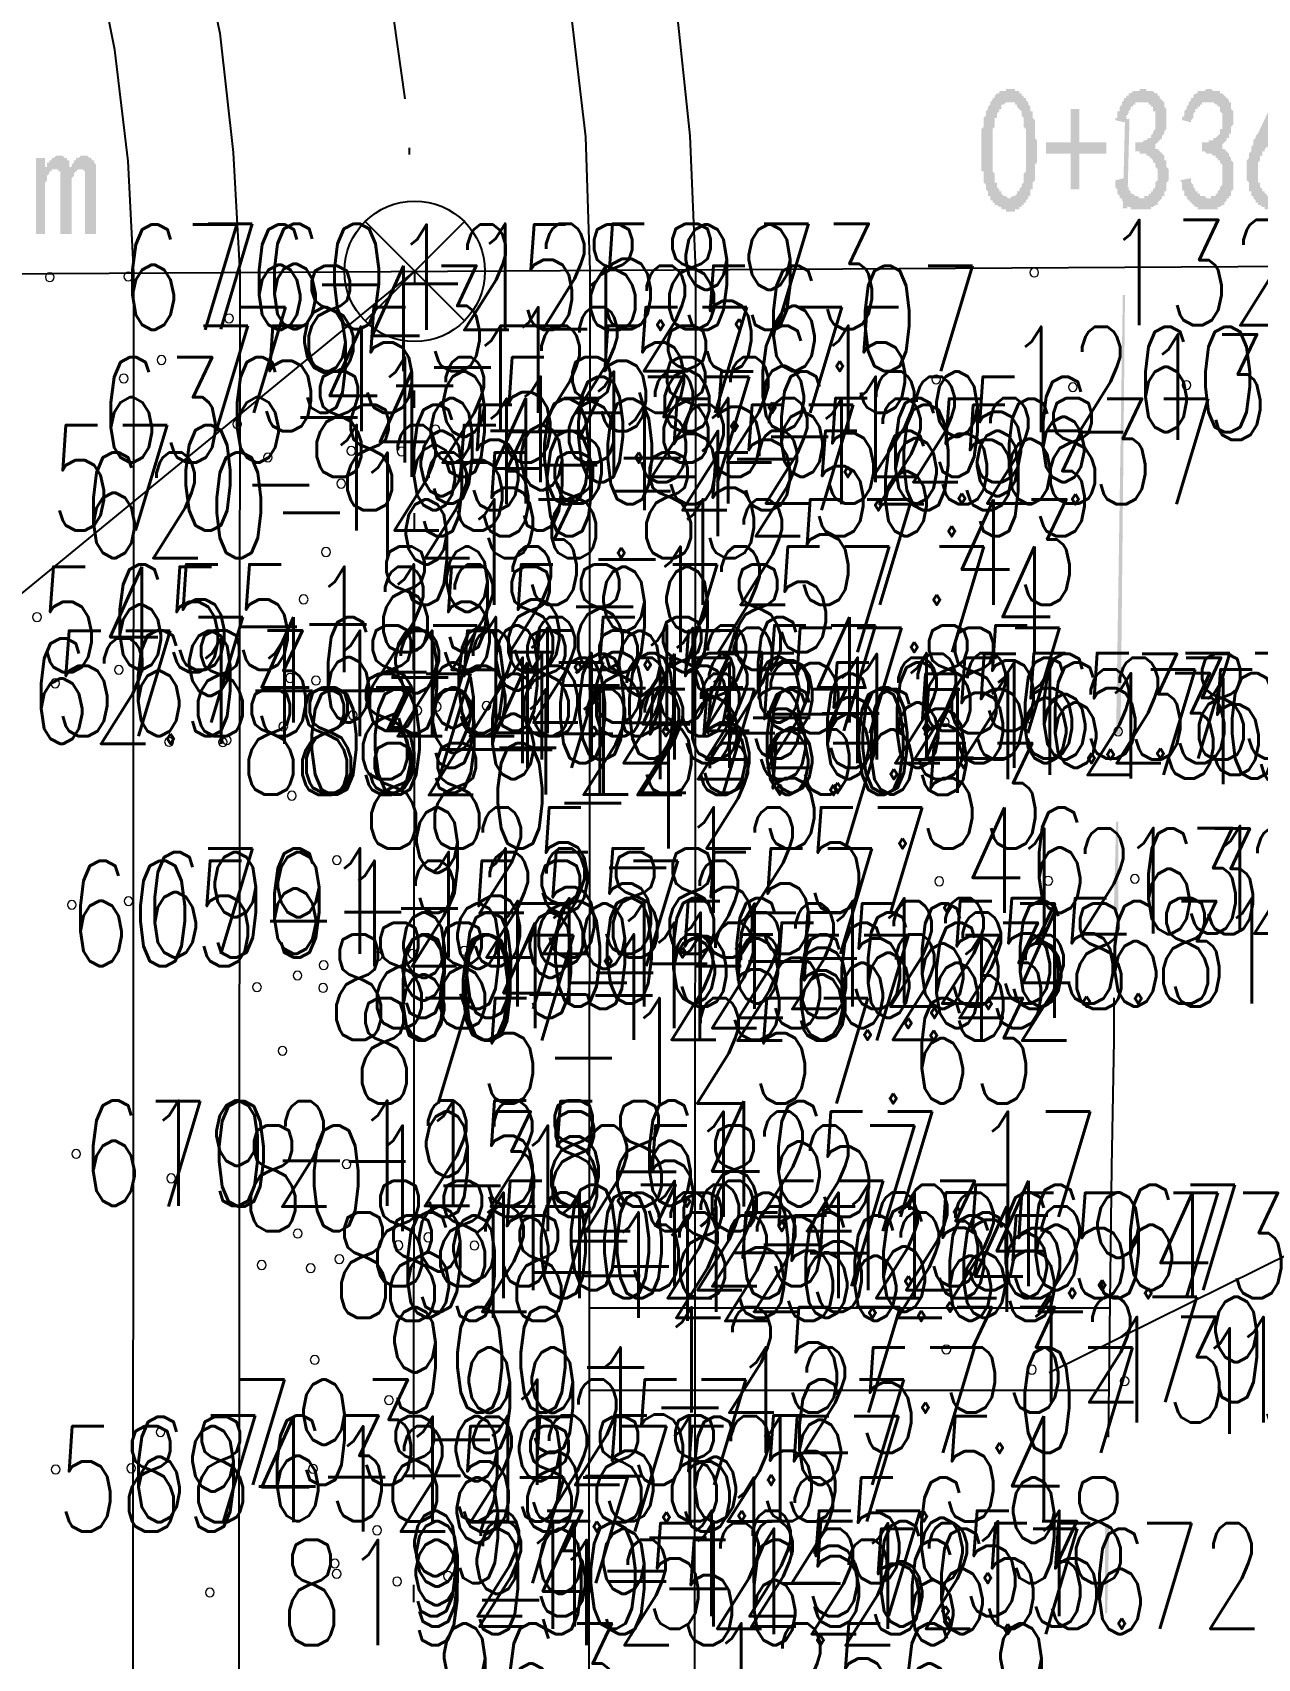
# Model space of a CAD drawing. Header units: millimetres. Extents: x 6156 to 7119, y 3162 to 3647.
# Drawn here: x 6971.72 to 7006.6, y 3473.13 to 3519.42 of the extents above; entities that cross this region are included whole.
import ezdxf
from ezdxf.enums import TextEntityAlignment as Align

# ---------------------------------------------------------------- set-up
doc = ezdxf.new("R2010")
doc.units = ezdxf.units.MM
doc.linetypes.add('ACAD_ISO05W100', pattern=[34, 24, -3, 0.5, -3, 0.5, -3])
doc.layers.add('图层1', color=7, linetype='Continuous')
doc.layers.add('点图2', color=30, linetype='Continuous', lineweight=5)
doc.styles.add('HBtxt', font='txt', dxfattribs={"width": 0.7, "bigfont": 'HZTXT'})

msp = doc.modelspace()

# ---------------------------------------------------------------- hatches: boundary and pattern name
at = {"layer": '图层1', "transparency": 33554559}
h = msp.add_hatch(color=256, dxfattribs=at)
h.paths.add_polyline_path([(6998.741, 3516.29), (6998.741, 3516.354), (6998.741, 3516.417), (6998.741, 3516.481), (6998.741, 3516.544), (6998.741, 3516.544), (6998.741, 3516.608), (6998.741, 3516.671), (6998.805, 3516.735), (6998.805, 3516.798), (6998.805, 3516.798), (6998.805, 3516.862), (6998.805, 3516.925), (6998.805, 3516.925), (6998.805, 3516.989), (6998.868, 3517.052), (6998.868, 3517.052), (6998.868, 3517.116), (6998.868, 3517.179), (6998.868, 3517.179), (6998.932, 3517.243), (6998.932, 3517.306), (6998.932, 3517.306), (6998.995, 3517.37), (6998.995, 3517.433), (6998.995, 3517.433), (6999.059, 3517.497), (6999.059, 3517.497), (6999.059, 3517.56), (6999.122, 3517.56), (6999.122, 3517.624), (6999.122, 3517.624), (6999.186, 3517.687), (6999.186, 3517.687), (6999.249, 3517.687), (6999.249, 3517.751), (6999.313, 3517.751), (6999.313, 3517.751), (6999.376, 3517.751), (6999.44, 3517.751), (6999.44, 3517.814), (6999.503, 3517.814), (6999.503, 3517.814), (6999.567, 3517.814), (6999.63, 3517.814), (6999.63, 3517.814), (6999.694, 3517.814), (6999.694, 3517.751), (6999.757, 3517.751), (6999.757, 3517.751), (6999.821, 3517.751), (6999.821, 3517.687), (6999.884, 3517.687), (6999.884, 3517.624), (6999.948, 3517.624), (6999.948, 3517.56), (7000.011, 3517.56), (7000.011, 3517.497), (7000.011, 3517.497), (7000.075, 3517.433), (7000.075, 3517.433), (7000.075, 3517.37), (7000.138, 3517.306), (7000.138, 3517.306), (7000.138, 3517.243), (7000.138, 3517.179), (7000.202, 3517.179), (7000.202, 3517.116), (7000.202, 3517.052), (7000.202, 3516.989), (7000.202, 3516.989), (7000.265, 3516.925), (7000.265, 3516.862), (7000.265, 3516.798), (7000.265, 3516.798), (7000.265, 3516.735), (7000.265, 3516.735), (7000.265, 3516.671), (7000.265, 3516.608), (7000.265, 3516.544), (7000.265, 3516.544), (7000.265, 3516.481), (7000.265, 3516.417), (7000.329, 3516.354), (7000.329, 3516.354), (7000.329, 3516.29), (7000.329, 3516.227), (7000.329, 3516.163), (7000.329, 3516.1), (7000.329, 3516.037), (7000.329, 3516.037), (7000.329, 3515.973), (7000.329, 3515.91), (7000.329, 3515.846), (7000.329, 3515.783), (7000.329, 3515.783), (7000.329, 3515.719), (7000.265, 3515.656), (7000.265, 3515.592), (7000.265, 3515.529), (7000.265, 3515.465), (7000.265, 3515.402), (7000.265, 3515.402), (7000.265, 3515.338), (7000.265, 3515.275), (7000.265, 3515.211), (7000.202, 3515.148), (7000.202, 3515.148), (7000.202, 3515.084), (7000.202, 3515.021), (7000.202, 3515.021), (7000.202, 3514.957), (7000.138, 3514.957), (7000.138, 3514.894), (7000.138, 3514.83), (7000.138, 3514.767), (7000.075, 3514.767), (7000.075, 3514.703), (7000.075, 3514.703), (7000.011, 3514.64), (7000.011, 3514.576), (6999.948, 3514.576), (6999.948, 3514.513), (6999.948, 3514.513), (6999.884, 3514.513), (6999.884, 3514.449), (6999.821, 3514.449), (6999.821, 3514.386), (6999.757, 3514.386), (6999.757, 3514.386), (6999.694, 3514.386), (6999.694, 3514.322), (6999.63, 3514.322), (6999.567, 3514.322), (6999.567, 3514.322), (6999.503, 3514.322), (6999.503, 3514.322), (6999.44, 3514.322), (6999.44, 3514.386), (6999.376, 3514.386), (6999.376, 3514.386), (6999.313, 3514.386), (6999.313, 3514.449), (6999.249, 3514.449), (6999.249, 3514.449), (6999.186, 3514.513), (6999.186, 3514.513), (6999.122, 3514.513), (6999.122, 3514.576), (6999.059, 3514.576), (6999.059, 3514.64), (6998.995, 3514.64), (6998.995, 3514.703), (6998.995, 3514.767), (6998.932, 3514.767), (6998.932, 3514.83), (6998.932, 3514.83), (6998.932, 3514.894), (6998.932, 3514.894), (6998.868, 3514.957), (6998.868, 3515.021), (6998.868, 3515.021), (6998.868, 3515.084), (6998.805, 3515.148), (6998.805, 3515.211), (6998.805, 3515.211), (6998.805, 3515.275), (6998.805, 3515.338), (6998.805, 3515.402), (6998.805, 3515.465), (6998.741, 3515.465), (6998.741, 3515.465), (6998.741, 3515.529), (6998.741, 3515.592), (6998.741, 3515.592), (6998.741, 3515.656), (6998.741, 3515.719), (6998.741, 3515.719), (6998.741, 3515.783), (6998.741, 3515.846), (6998.741, 3515.91), (6998.741, 3515.973), (6998.741, 3516.037), (6998.741, 3516.1), (6998.741, 3516.1), (6998.741, 3516.163), (6998.741, 3516.227), (6998.741, 3516.29)], flags=0)
h.paths.add_polyline_path([(6999.059, 3516.417), (6999.059, 3516.354), (6999.059, 3516.29), (6999.059, 3516.227), (6999.059, 3516.163), (6999.059, 3516.1), (6999.059, 3516.1), (6999.059, 3516.037), (6999.059, 3515.973), (6999.059, 3515.91), (6999.059, 3515.846), (6999.059, 3515.846), (6999.059, 3515.783), (6999.059, 3515.719), (6999.059, 3515.656), (6999.059, 3515.656), (6999.059, 3515.592), (6999.059, 3515.529), (6999.059, 3515.529), (6999.059, 3515.465), (6999.059, 3515.465), (6999.122, 3515.402), (6999.122, 3515.338), (6999.122, 3515.275), (6999.122, 3515.211), (6999.122, 3515.148), (6999.186, 3515.148), (6999.186, 3515.084), (6999.186, 3515.021), (6999.186, 3515.021), (6999.249, 3514.957), (6999.249, 3514.957), (6999.249, 3514.894), (6999.313, 3514.894), (6999.313, 3514.83), (6999.313, 3514.83), (6999.376, 3514.767), (6999.376, 3514.767), (6999.44, 3514.767), (6999.44, 3514.767), (6999.503, 3514.703), (6999.503, 3514.703), (6999.567, 3514.703), (6999.567, 3514.703), (6999.63, 3514.767), (6999.63, 3514.767), (6999.694, 3514.767), (6999.694, 3514.767), (6999.757, 3514.83), (6999.757, 3514.83), (6999.757, 3514.894), (6999.821, 3514.894), (6999.821, 3514.957), (6999.821, 3514.957), (6999.884, 3515.021), (6999.884, 3515.084), (6999.884, 3515.084), (6999.948, 3515.148), (6999.948, 3515.211), (6999.948, 3515.275), (6999.948, 3515.275), (6999.948, 3515.338), (6999.948, 3515.402), (6999.948, 3515.402), (7000.011, 3515.465), (7000.011, 3515.529), (7000.011, 3515.592), (7000.011, 3515.656), (7000.011, 3515.656), (7000.011, 3515.719), (7000.011, 3515.783), (7000.011, 3515.846), (7000.011, 3515.91), (7000.011, 3515.91), (7000.011, 3515.973), (7000.011, 3516.037), (7000.011, 3516.1), (7000.011, 3516.1), (7000.011, 3516.163), (7000.011, 3516.227), (7000.011, 3516.29), (7000.011, 3516.354), (7000.011, 3516.354), (7000.011, 3516.417), (7000.011, 3516.481), (7000.011, 3516.544), (7000.011, 3516.544), (7000.011, 3516.608), (7000.011, 3516.671), (7000.011, 3516.671), (6999.948, 3516.735), (6999.948, 3516.798), (6999.948, 3516.862), (6999.948, 3516.925), (6999.948, 3516.925), (6999.948, 3516.989), (6999.884, 3517.052), (6999.884, 3517.052), (6999.884, 3517.116), (6999.884, 3517.179), (6999.884, 3517.179), (6999.821, 3517.243), (6999.821, 3517.243), (6999.757, 3517.306), (6999.757, 3517.306), (6999.757, 3517.37), (6999.694, 3517.37), (6999.694, 3517.433), (6999.63, 3517.433), (6999.63, 3517.433), (6999.567, 3517.433), (6999.567, 3517.433), (6999.503, 3517.433), (6999.503, 3517.433), (6999.44, 3517.433), (6999.44, 3517.433), (6999.376, 3517.37), (6999.376, 3517.37), (6999.313, 3517.37), (6999.313, 3517.306), (6999.313, 3517.243), (6999.249, 3517.243), (6999.249, 3517.179), (6999.249, 3517.179), (6999.186, 3517.116), (6999.186, 3517.116), (6999.186, 3517.052), (6999.186, 3516.989), (6999.122, 3516.989), (6999.122, 3516.925), (6999.122, 3516.862), (6999.122, 3516.862), (6999.122, 3516.798), (6999.122, 3516.735), (6999.059, 3516.671), (6999.059, 3516.608), (6999.059, 3516.544), (6999.059, 3516.544), (6999.059, 3516.481), (6999.059, 3516.417)], flags=0)
for points in [[(7002.551, 3515.211), (7002.805, 3515.274), (7002.805, 3515.274), (7002.805, 3515.211), (7002.869, 3515.147), (7002.869, 3515.084), (7002.869, 3515.084), (7002.869, 3515.021), (7002.932, 3515.021), (7002.932, 3514.957), (7002.996, 3514.894), (7002.996, 3514.894), (7002.996, 3514.83), (7003.059, 3514.83), (7003.059, 3514.83), (7003.123, 3514.767), (7003.123, 3514.767), (7003.186, 3514.767), (7003.186, 3514.767), (7003.25, 3514.703), (7003.25, 3514.703), (7003.313, 3514.703), (7003.313, 3514.703), (7003.377, 3514.703), (7003.377, 3514.767), (7003.44, 3514.767), (7003.44, 3514.767), (7003.504, 3514.767), (7003.504, 3514.83), (7003.567, 3514.83), (7003.567, 3514.894), (7003.631, 3514.894), (7003.631, 3514.957), (7003.631, 3514.957), (7003.631, 3514.957), (7003.694, 3515.021), (7003.694, 3515.084), (7003.694, 3515.084), (7003.694, 3515.147), (7003.758, 3515.211), (7003.758, 3515.274), (7003.758, 3515.274), (7003.758, 3515.338), (7003.758, 3515.401), (7003.758, 3515.401), (7003.758, 3515.465), (7003.758, 3515.528), (7003.694, 3515.592), (7003.694, 3515.592), (7003.694, 3515.655), (7003.694, 3515.719), (7003.631, 3515.719), (7003.631, 3515.782), (7003.631, 3515.782), (7003.567, 3515.846), (7003.567, 3515.846), (7003.567, 3515.846), (7003.504, 3515.909), (7003.504, 3515.909), (7003.44, 3515.909), (7003.44, 3515.973), (7003.377, 3515.973), (7003.377, 3515.973), (7003.313, 3515.973), (7003.25, 3515.973), (7003.25, 3516.036), (7003.186, 3516.036), (7003.123, 3516.036), (7003.123, 3516.29), (7003.186, 3516.29), (7003.25, 3516.29), (7003.25, 3516.29), (7003.313, 3516.29), (7003.377, 3516.354), (7003.377, 3516.354), (7003.44, 3516.354), (7003.44, 3516.354), (7003.504, 3516.417), (7003.504, 3516.417), (7003.567, 3516.417), (7003.567, 3516.481), (7003.567, 3516.481), (7003.567, 3516.481), (7003.631, 3516.544), (7003.631, 3516.544), (7003.631, 3516.608), (7003.694, 3516.671), (7003.694, 3516.671), (7003.694, 3516.735), (7003.694, 3516.798), (7003.694, 3516.862), (7003.694, 3516.862), (7003.694, 3516.925), (7003.694, 3516.989), (7003.694, 3517.052), (7003.694, 3517.052), (7003.694, 3517.116), (7003.694, 3517.179), (7003.631, 3517.179), (7003.631, 3517.243), (7003.631, 3517.306), (7003.567, 3517.306), (7003.567, 3517.37), (7003.567, 3517.37), (7003.504, 3517.37), (7003.504, 3517.433), (7003.44, 3517.433), (7003.44, 3517.433), (7003.377, 3517.433), (7003.377, 3517.433), (7003.313, 3517.433), (7003.25, 3517.433), (7003.25, 3517.433), (7003.186, 3517.433), (7003.186, 3517.433), (7003.123, 3517.433), (7003.123, 3517.37), (7003.123, 3517.37), (7003.059, 3517.37), (7003.059, 3517.306), (7002.996, 3517.306), (7002.996, 3517.243), (7002.996, 3517.243), (7002.932, 3517.179), (7002.932, 3517.179), (7002.932, 3517.116), (7002.869, 3517.052), (7002.869, 3516.989), (7002.869, 3516.989), (7002.869, 3516.925), (7002.805, 3516.862), (7002.551, 3516.925), (7002.551, 3516.989), (7002.615, 3516.989), (7002.615, 3517.052), (7002.615, 3517.116), (7002.615, 3517.179), (7002.678, 3517.179), (7002.678, 3517.243), (7002.678, 3517.306), (7002.678, 3517.306), (7002.742, 3517.37), (7002.742, 3517.433), (7002.742, 3517.433), (7002.805, 3517.497), (7002.805, 3517.497), (7002.805, 3517.56), (7002.869, 3517.56), (7002.869, 3517.624), (7002.932, 3517.624), (7002.932, 3517.687), (7002.996, 3517.687), (7002.996, 3517.687), (7003.059, 3517.751), (7003.059, 3517.751), (7003.123, 3517.751), (7003.123, 3517.751), (7003.186, 3517.751), (7003.25, 3517.751), (7003.25, 3517.814), (7003.313, 3517.814), (7003.313, 3517.814), (7003.377, 3517.814), (7003.44, 3517.814), (7003.44, 3517.751), (7003.504, 3517.751), (7003.504, 3517.751), (7003.567, 3517.751), (7003.631, 3517.751), (7003.631, 3517.751), (7003.694, 3517.687), (7003.694, 3517.687), (7003.758, 3517.687), (7003.758, 3517.624), (7003.821, 3517.624), (7003.821, 3517.56), (7003.821, 3517.56), (7003.885, 3517.497), (7003.885, 3517.497), (7003.948, 3517.433), (7003.948, 3517.433), (7003.948, 3517.37), (7003.948, 3517.306), (7003.948, 3517.306), (7004.012, 3517.243), (7004.012, 3517.243), (7004.012, 3517.179), (7004.012, 3517.116), (7004.012, 3517.052), (7004.012, 3517.052), (7004.012, 3516.989), (7004.012, 3516.925), (7004.012, 3516.862), (7004.012, 3516.798), (7004.012, 3516.798), (7004.012, 3516.735), (7004.012, 3516.735), (7004.012, 3516.671), (7003.948, 3516.608), (7003.948, 3516.608), (7003.948, 3516.544), (7003.948, 3516.544), (7003.885, 3516.481), (7003.885, 3516.417), (7003.885, 3516.417), (7003.821, 3516.354), (7003.821, 3516.354), (7003.758, 3516.29), (7003.758, 3516.29), (7003.694, 3516.227), (7003.694, 3516.163), (7003.631, 3516.163), (7003.694, 3516.163), (7003.694, 3516.1), (7003.758, 3516.1), (7003.758, 3516.1), (7003.821, 3516.036), (7003.821, 3516.036), (7003.885, 3515.973), (7003.885, 3515.973), (7003.948, 3515.909), (7003.948, 3515.846), (7003.948, 3515.846), (7003.948, 3515.782), (7004.012, 3515.782), (7004.012, 3515.719), (7004.012, 3515.719), (7004.012, 3515.655), (7004.012, 3515.592), (7004.075, 3515.528), (7004.075, 3515.528), (7004.075, 3515.465), (7004.075, 3515.401), (7004.075, 3515.338), (7004.075, 3515.274), (7004.075, 3515.274), (7004.075, 3515.211), (7004.012, 3515.147), (7004.012, 3515.084), (7004.012, 3515.084), (7004.012, 3515.021), (7004.012, 3514.957), (7004.012, 3514.894), (7003.948, 3514.894), (7003.948, 3514.83), (7003.948, 3514.767), (7003.885, 3514.767), (7003.885, 3514.703), (7003.885, 3514.703), (7003.821, 3514.64), (7003.821, 3514.64), (7003.758, 3514.576), (7003.758, 3514.576), (7003.758, 3514.513), (7003.694, 3514.513), (7003.694, 3514.513), (7003.631, 3514.449), (7003.631, 3514.449), (7003.567, 3514.449), (7003.567, 3514.386), (7003.504, 3514.386), (7003.504, 3514.386), (7003.44, 3514.386), (7003.44, 3514.386), (7003.377, 3514.386), (7003.377, 3514.386), (7003.313, 3514.386), (7003.313, 3514.386), (7003.25, 3514.386), (7003.186, 3514.386), (7003.186, 3514.386), (7003.123, 3514.386), (7003.123, 3514.386), (7003.059, 3514.386), (7002.996, 3514.386), (7002.996, 3514.449), (7002.932, 3514.449), (7002.932, 3514.449), (7002.869, 3514.513), (7002.869, 3514.513), (7002.805, 3514.576), (7002.805, 3514.576), (7002.805, 3514.576), (7002.742, 3514.64), (7002.742, 3514.64), (7002.742, 3514.703), (7002.678, 3514.703), (7002.678, 3514.767), (7002.678, 3514.767), (7002.615, 3514.83), (7002.615, 3514.894), (7002.615, 3514.894), (7002.615, 3514.957), (7002.551, 3515.021), (7002.551, 3515.084), (7002.551, 3515.084), (7002.551, 3515.147), (7002.551, 3515.211), (7002.551, 3515.211)], [(7004.393, 3515.211), (7004.71, 3515.274), (7004.71, 3515.274), (7004.71, 3515.211), (7004.71, 3515.147), (7004.774, 3515.084), (7004.774, 3515.084), (7004.774, 3515.021), (7004.774, 3515.021), (7004.837, 3514.957), (7004.837, 3514.894), (7004.901, 3514.894), (7004.901, 3514.83), (7004.901, 3514.83), (7004.964, 3514.83), (7004.964, 3514.767), (7005.028, 3514.767), (7005.028, 3514.767), (7005.091, 3514.767), (7005.155, 3514.703), (7005.155, 3514.703), (7005.218, 3514.703), (7005.218, 3514.703), (7005.282, 3514.703), (7005.282, 3514.767), (7005.345, 3514.767), (7005.345, 3514.767), (7005.409, 3514.767), (7005.409, 3514.83), (7005.472, 3514.83), (7005.472, 3514.894), (7005.472, 3514.894), (7005.536, 3514.957), (7005.536, 3514.957), (7005.536, 3514.957), (7005.536, 3515.021), (7005.599, 3515.084), (7005.599, 3515.084), (7005.599, 3515.147), (7005.599, 3515.211), (7005.599, 3515.274), (7005.599, 3515.274), (7005.599, 3515.338), (7005.599, 3515.401), (7005.599, 3515.401), (7005.599, 3515.465), (7005.599, 3515.528), (7005.599, 3515.592), (7005.599, 3515.592), (7005.599, 3515.655), (7005.536, 3515.719), (7005.536, 3515.719), (7005.536, 3515.782), (7005.472, 3515.782), (7005.472, 3515.846), (7005.472, 3515.846), (7005.409, 3515.846), (7005.409, 3515.909), (7005.345, 3515.909), (7005.345, 3515.909), (7005.282, 3515.973), (7005.282, 3515.973), (7005.218, 3515.973), (7005.218, 3515.973), (7005.155, 3515.973), (7005.091, 3516.036), (7005.091, 3516.036), (7005.028, 3516.036), (7005.028, 3516.29), (7005.091, 3516.29), (7005.091, 3516.29), (7005.155, 3516.29), (7005.218, 3516.29), (7005.218, 3516.354), (7005.282, 3516.354), (7005.282, 3516.354), (7005.345, 3516.354), (7005.345, 3516.417), (7005.409, 3516.417), (7005.409, 3516.417), (7005.472, 3516.481), (7005.472, 3516.481), (7005.472, 3516.481), (7005.536, 3516.544), (7005.536, 3516.544), (7005.536, 3516.608), (7005.536, 3516.671), (7005.599, 3516.671), (7005.599, 3516.735), (7005.599, 3516.798), (7005.599, 3516.862), (7005.599, 3516.862), (7005.599, 3516.925), (7005.599, 3516.989), (7005.599, 3517.052), (7005.599, 3517.052), (7005.599, 3517.116), (7005.536, 3517.179), (7005.536, 3517.179), (7005.536, 3517.243), (7005.536, 3517.306), (7005.472, 3517.306), (7005.472, 3517.37), (7005.409, 3517.37), (7005.409, 3517.37), (7005.345, 3517.433), (7005.345, 3517.433), (7005.282, 3517.433), (7005.282, 3517.433), (7005.218, 3517.433), (7005.218, 3517.433), (7005.155, 3517.433), (7005.155, 3517.433), (7005.091, 3517.433), (7005.028, 3517.433), (7005.028, 3517.433), (7005.028, 3517.37), (7004.964, 3517.37), (7004.964, 3517.37), (7004.964, 3517.306), (7004.901, 3517.306), (7004.901, 3517.243), (7004.837, 3517.243), (7004.837, 3517.179), (7004.837, 3517.179), (7004.774, 3517.116), (7004.774, 3517.052), (7004.774, 3516.989), (7004.774, 3516.989), (7004.71, 3516.925), (7004.71, 3516.862), (7004.456, 3516.925), (7004.456, 3516.989), (7004.456, 3516.989), (7004.52, 3517.052), (7004.52, 3517.116), (7004.52, 3517.179), (7004.52, 3517.179), (7004.583, 3517.243), (7004.583, 3517.306), (7004.583, 3517.306), (7004.647, 3517.37), (7004.647, 3517.433), (7004.647, 3517.433), (7004.71, 3517.497), (7004.71, 3517.497), (7004.71, 3517.56), (7004.774, 3517.56), (7004.774, 3517.624), (7004.774, 3517.624), (7004.837, 3517.687), (7004.837, 3517.687), (7004.901, 3517.687), (7004.901, 3517.751), (7004.964, 3517.751), (7005.028, 3517.751), (7005.028, 3517.751), (7005.091, 3517.751), (7005.091, 3517.751), (7005.155, 3517.814), (7005.218, 3517.814), (7005.218, 3517.814), (7005.282, 3517.814), (7005.282, 3517.814), (7005.345, 3517.751), (7005.409, 3517.751), (7005.409, 3517.751), (7005.472, 3517.751), (7005.472, 3517.751), (7005.536, 3517.751), (7005.536, 3517.687), (7005.599, 3517.687), (7005.599, 3517.687), (7005.663, 3517.624), (7005.663, 3517.624), (7005.726, 3517.56), (7005.726, 3517.56), (7005.79, 3517.497), (7005.79, 3517.497), (7005.79, 3517.433), (7005.853, 3517.433), (7005.853, 3517.37), (7005.853, 3517.306), (7005.853, 3517.306), (7005.853, 3517.243), (7005.853, 3517.243), (7005.917, 3517.179), (7005.917, 3517.116), (7005.917, 3517.052), (7005.917, 3517.052), (7005.917, 3516.989), (7005.917, 3516.925), (7005.917, 3516.862), (7005.917, 3516.798), (7005.917, 3516.798), (7005.853, 3516.735), (7005.853, 3516.735), (7005.853, 3516.671), (7005.853, 3516.608), (7005.853, 3516.608), (7005.853, 3516.544), (7005.79, 3516.544), (7005.79, 3516.481), (7005.79, 3516.417), (7005.726, 3516.417), (7005.726, 3516.354), (7005.726, 3516.354), (7005.663, 3516.29), (7005.663, 3516.29), (7005.599, 3516.227), (7005.599, 3516.163), (7005.536, 3516.163), (7005.599, 3516.163), (7005.599, 3516.1), (7005.663, 3516.1), (7005.663, 3516.1), (7005.726, 3516.036), (7005.726, 3516.036), (7005.79, 3515.973), (7005.79, 3515.973), (7005.79, 3515.909), (7005.853, 3515.846), (7005.853, 3515.846), (7005.853, 3515.782), (7005.853, 3515.782), (7005.917, 3515.719), (7005.917, 3515.719), (7005.917, 3515.655), (7005.917, 3515.592), (7005.917, 3515.528), (7005.917, 3515.528), (7005.917, 3515.465), (7005.917, 3515.401), (7005.917, 3515.338), (7005.917, 3515.274), (7005.917, 3515.274), (7005.917, 3515.211), (7005.917, 3515.147), (7005.917, 3515.084), (7005.917, 3515.084), (7005.917, 3515.021), (7005.917, 3514.957), (7005.853, 3514.894), (7005.853, 3514.894), (7005.853, 3514.83), (7005.853, 3514.767), (7005.79, 3514.767), (7005.79, 3514.703), (7005.726, 3514.703), (7005.726, 3514.64), (7005.726, 3514.64), (7005.663, 3514.576), (7005.663, 3514.576), (7005.663, 3514.513), (7005.599, 3514.513), (7005.599, 3514.513), (7005.536, 3514.449), (7005.536, 3514.449), (7005.472, 3514.449), (7005.472, 3514.386), (7005.409, 3514.386), (7005.409, 3514.386), (7005.345, 3514.386), (7005.282, 3514.386), (7005.282, 3514.386), (7005.218, 3514.386), (7005.218, 3514.386), (7005.155, 3514.386), (7005.155, 3514.386), (7005.091, 3514.386), (7005.028, 3514.386), (7005.028, 3514.386), (7004.964, 3514.386), (7004.964, 3514.386), (7004.901, 3514.386), (7004.901, 3514.449), (7004.837, 3514.449), (7004.837, 3514.449), (7004.774, 3514.513), (7004.774, 3514.513), (7004.71, 3514.576), (7004.71, 3514.576), (7004.71, 3514.576), (7004.647, 3514.64), (7004.647, 3514.64), (7004.583, 3514.703), (7004.583, 3514.703), (7004.583, 3514.767), (7004.52, 3514.767), (7004.52, 3514.83), (7004.52, 3514.894), (7004.52, 3514.894), (7004.456, 3514.957), (7004.456, 3515.021), (7004.456, 3515.084), (7004.456, 3515.084), (7004.456, 3515.147), (7004.393, 3515.211), (7004.393, 3515.211)], [(7002.297, 3515.973), (7001.535, 3515.973), (7001.535, 3514.957), (7001.281, 3514.957), (7001.281, 3515.973), (7000.583, 3515.973), (7000.583, 3516.291), (7001.281, 3516.291), (7001.281, 3517.243), (7001.535, 3517.243), (7001.535, 3516.291), (7002.297, 3516.291)], [(6973.533, 3513.687), (6973.215, 3513.687), (6973.215, 3515.274), (6973.215, 3515.338), (6973.215, 3515.338), (6973.215, 3515.401), (6973.215, 3515.465), (6973.215, 3515.465), (6973.215, 3515.465), (6973.152, 3515.528), (6973.152, 3515.528), (6973.088, 3515.528), (6973.088, 3515.528), (6973.025, 3515.528), (6973.025, 3515.528), (6972.961, 3515.465), (6972.961, 3515.465), (6972.898, 3515.401), (6972.898, 3515.401), (6972.898, 3515.338), (6972.898, 3515.338), (6972.834, 3515.274), (6972.834, 3515.211), (6972.834, 3515.211), (6972.834, 3515.147), (6972.834, 3515.084), (6972.834, 3515.02), (6972.834, 3515.02), (6972.834, 3513.687), (6972.517, 3513.687), (6972.517, 3515.274), (6972.517, 3515.338), (6972.517, 3515.338), (6972.517, 3515.401), (6972.517, 3515.465), (6972.517, 3515.465), (6972.453, 3515.465), (6972.453, 3515.528), (6972.39, 3515.528), (6972.39, 3515.528), (6972.326, 3515.528), (6972.326, 3515.528), (6972.263, 3515.528), (6972.263, 3515.465), (6972.199, 3515.465), (6972.199, 3515.401), (6972.199, 3515.401), (6972.136, 3515.338), (6972.136, 3515.338), (6972.136, 3515.274), (6972.136, 3515.211), (6972.136, 3515.211), (6972.072, 3515.147), (6972.072, 3515.084), (6972.072, 3515.02), (6972.072, 3515.02), (6972.072, 3513.687), (6971.818, 3513.687), (6971.818, 3515.846), (6972.072, 3515.846), (6972.072, 3515.592), (6972.136, 3515.592), (6972.136, 3515.655), (6972.136, 3515.719), (6972.199, 3515.719), (6972.199, 3515.782), (6972.263, 3515.782), (6972.263, 3515.846), (6972.263, 3515.846), (6972.326, 3515.846), (6972.326, 3515.846), (6972.39, 3515.909), (6972.39, 3515.909), (6972.453, 3515.909), (6972.517, 3515.909), (6972.517, 3515.909), (6972.517, 3515.909), (6972.58, 3515.909), (6972.58, 3515.909), (6972.644, 3515.846), (6972.644, 3515.846), (6972.707, 3515.846), (6972.707, 3515.782), (6972.771, 3515.782), (6972.771, 3515.719), (6972.771, 3515.655), (6972.771, 3515.592), (6972.834, 3515.592), (6972.834, 3515.592), (6972.834, 3515.655), (6972.898, 3515.719), (6972.898, 3515.719), (6972.898, 3515.782), (6972.961, 3515.782), (6972.961, 3515.846), (6972.961, 3515.846), (6973.025, 3515.846), (6973.025, 3515.846), (6973.088, 3515.909), (6973.088, 3515.909), (6973.152, 3515.909), (6973.215, 3515.909), (6973.215, 3515.909), (6973.279, 3515.909), (6973.279, 3515.909), (6973.342, 3515.846), (6973.406, 3515.846), (6973.406, 3515.846), (6973.406, 3515.782), (6973.469, 3515.782), (6973.469, 3515.782), (6973.469, 3515.719), (6973.533, 3515.655), (6973.533, 3515.655), (6973.533, 3515.592), (6973.533, 3515.528), (6973.533, 3515.465), (6973.533, 3515.401), (6973.533, 3515.401)]]:
    msp.add_hatch(color=256, dxfattribs=at).paths.add_polyline_path(points)
h = msp.add_hatch(color=256, dxfattribs=at)
h.paths.add_polyline_path([(7006.298, 3515.529), (7006.298, 3515.592), (7006.298, 3515.656), (7006.298, 3515.719), (7006.298, 3515.783), (7006.361, 3515.846), (7006.361, 3515.846), (7006.361, 3515.91), (7006.361, 3515.973), (7006.361, 3515.973), (7006.425, 3516.037), (7006.425, 3516.037), (7006.425, 3516.1), (7006.425, 3516.163), (7006.425, 3516.163), (7006.488, 3516.227), (7006.488, 3516.29), (7006.488, 3516.29), (7006.488, 3516.354), (7006.552, 3516.417), (7006.552, 3516.481), (7006.615, 3516.544), (7006.615, 3516.544), (7007.187, 3517.751), (7007.504, 3517.751), (7006.933, 3516.481), (7006.933, 3516.481), (7006.996, 3516.481), (7007.06, 3516.544), (7007.06, 3516.544), (7007.123, 3516.544), (7007.187, 3516.544), (7007.187, 3516.544), (7007.25, 3516.544), (7007.25, 3516.544), (7007.314, 3516.544), (7007.314, 3516.544), (7007.377, 3516.544), (7007.377, 3516.544), (7007.441, 3516.481), (7007.441, 3516.481), (7007.504, 3516.481), (7007.504, 3516.481), (7007.568, 3516.417), (7007.568, 3516.417), (7007.631, 3516.354), (7007.631, 3516.354), (7007.695, 3516.29), (7007.695, 3516.29), (7007.758, 3516.227), (7007.758, 3516.227), (7007.822, 3516.163), (7007.822, 3516.163), (7007.822, 3516.1), (7007.885, 3516.1), (7007.885, 3516.037), (7007.885, 3515.973), (7007.885, 3515.973), (7007.885, 3515.91), (7007.949, 3515.846), (7007.949, 3515.783), (7007.949, 3515.783), (7007.949, 3515.719), (7007.949, 3515.656), (7007.949, 3515.592), (7007.949, 3515.592), (7007.949, 3515.529), (7007.949, 3515.529), (7007.949, 3515.465), (7007.949, 3515.402), (7007.949, 3515.338), (7007.949, 3515.275), (7007.949, 3515.275), (7007.949, 3515.211), (7007.949, 3515.148), (7007.885, 3515.084), (7007.885, 3515.084), (7007.885, 3515.021), (7007.885, 3514.957), (7007.885, 3514.957), (7007.822, 3514.894), (7007.822, 3514.83), (7007.822, 3514.83), (7007.822, 3514.767), (7007.758, 3514.703), (7007.758, 3514.703), (7007.695, 3514.64), (7007.695, 3514.64), (7007.695, 3514.576), (7007.695, 3514.576), (7007.631, 3514.513), (7007.631, 3514.513), (7007.568, 3514.513), (7007.568, 3514.449), (7007.504, 3514.449), (7007.504, 3514.449), (7007.441, 3514.386), (7007.441, 3514.386), (7007.377, 3514.386), (7007.377, 3514.386), (7007.314, 3514.386), (7007.25, 3514.322), (7007.25, 3514.322), (7007.187, 3514.322), (7007.123, 3514.322), (7007.123, 3514.322), (7007.06, 3514.322), (7007.06, 3514.322), (7006.996, 3514.322), (7006.933, 3514.386), (7006.933, 3514.386), (7006.869, 3514.386), (7006.869, 3514.386), (7006.806, 3514.386), (7006.806, 3514.449), (7006.742, 3514.449), (7006.742, 3514.449), (7006.679, 3514.513), (7006.679, 3514.513), (7006.615, 3514.513), (7006.615, 3514.576), (7006.552, 3514.576), (7006.552, 3514.64), (7006.552, 3514.64), (7006.488, 3514.703), (7006.488, 3514.703), (7006.488, 3514.767), (7006.425, 3514.767), (7006.425, 3514.83), (7006.425, 3514.894), (7006.361, 3514.894), (7006.361, 3514.957), (7006.361, 3515.021), (7006.361, 3515.084), (7006.361, 3515.084), (7006.361, 3515.148), (7006.298, 3515.211), (7006.298, 3515.275), (7006.298, 3515.338), (7006.298, 3515.338), (7006.298, 3515.402), (7006.298, 3515.465), (7006.298, 3515.529), (7006.298, 3515.529), (7006.298, 3515.529)], flags=0)
h.paths.add_polyline_path([(7006.742, 3514.894), (7006.806, 3514.894), (7006.806, 3514.83), (7006.869, 3514.83), (7006.869, 3514.767), (7006.933, 3514.767), (7006.933, 3514.767), (7006.996, 3514.703), (7006.996, 3514.703), (7007.06, 3514.703), (7007.06, 3514.703), (7007.123, 3514.703), (7007.187, 3514.703), (7007.187, 3514.703), (7007.25, 3514.703), (7007.25, 3514.703), (7007.314, 3514.703), (7007.314, 3514.767), (7007.377, 3514.767), (7007.377, 3514.767), (7007.441, 3514.83), (7007.441, 3514.83), (7007.504, 3514.894), (7007.504, 3514.894), (7007.504, 3514.894), (7007.504, 3514.957), (7007.568, 3515.021), (7007.568, 3515.021), (7007.568, 3515.084), (7007.568, 3515.084), (7007.568, 3515.148), (7007.631, 3515.211), (7007.631, 3515.275), (7007.631, 3515.338), (7007.631, 3515.338), (7007.631, 3515.402), (7007.631, 3515.465), (7007.631, 3515.529), (7007.631, 3515.592), (7007.631, 3515.656), (7007.631, 3515.719), (7007.631, 3515.719), (7007.631, 3515.783), (7007.568, 3515.846), (7007.568, 3515.91), (7007.568, 3515.91), (7007.568, 3515.973), (7007.504, 3515.973), (7007.504, 3516.037), (7007.504, 3516.037), (7007.441, 3516.1), (7007.441, 3516.1), (7007.441, 3516.1), (7007.377, 3516.163), (7007.377, 3516.163), (7007.314, 3516.163), (7007.314, 3516.163), (7007.25, 3516.227), (7007.187, 3516.227), (7007.187, 3516.227), (7007.123, 3516.227), (7007.123, 3516.227), (7007.06, 3516.227), (7007.06, 3516.227), (7006.996, 3516.227), (7006.996, 3516.163), (7006.933, 3516.163), (7006.869, 3516.163), (7006.869, 3516.163), (7006.806, 3516.1), (7006.806, 3516.1), (7006.806, 3516.037), (7006.742, 3516.037), (7006.742, 3515.973), (7006.742, 3515.91), (7006.679, 3515.91), (7006.679, 3515.846), (7006.679, 3515.846), (7006.679, 3515.783), (7006.615, 3515.719), (7006.615, 3515.656), (7006.615, 3515.656), (7006.615, 3515.592), (7006.615, 3515.529), (7006.615, 3515.465), (7006.615, 3515.465), (7006.615, 3515.402), (7006.615, 3515.402), (7006.615, 3515.338), (7006.615, 3515.275), (7006.615, 3515.211), (7006.615, 3515.148), (7006.679, 3515.148), (7006.679, 3515.084), (7006.679, 3515.021), (7006.679, 3515.021), (7006.742, 3514.957), (7006.742, 3514.957), (7006.742, 3514.894)], flags=0)

# ---------------------------------------------------------------- linework, layer by layer
for p, q in [((6984.019, 3514.036), (6981.19, 3511.207)), ((6981.19, 3514.036), (6984.019, 3511.207))]:
    msp.add_line(p, q)
at = {"linetype": 'ACAD_ISO05W100'}
msp.add_line((6982.496, 3342.232), (6982.604, 3512.622), dxfattribs=at)
msp.add_circle((6982.604, 3512.622), 2)
at = {"layer": '图层1', "lineweight": -3}
for p, q in [((6976.353, 3522.737), (6977.052, 3519.404)), ((6974.067, 3518.927), (6973.433, 3522.07)), ((6987.021, 3520.229), (6987.465, 3516.451)), ((6990.449, 3516.483), (6990.037, 3520.356)), ((6982.004, 3519.816), (6982.322, 3517.53)), ((6977.052, 3519.404), (6977.433, 3516.007)), ((6974.448, 3515.753), (6974.067, 3518.927)), ((6982.449, 3516.134), (6982.449, 3515.943)), ((6987.465, 3516.451), (6987.592, 3512.641)), ((6990.608, 3512.641), (6990.449, 3516.483)), ((6974.607, 3512.578), (6974.448, 3515.753)), ((6977.433, 3516.007), (6977.623, 3512.578)), ((6937.494, 3512.358), (7057.247, 3513.057)), ((6941.534, 3478.969), (6982.604, 3512.622)), ((6974.51, 3342.232), (6974.607, 3512.578)), ((6977.623, 3512.578), (6977.512, 3342.232)), ((6987.592, 3512.641), (6987.481, 3342.232)), ((6990.511, 3342.232), (6990.608, 3512.641)), ((7002.514, 3491.942), (7002.514, 3490.735)), ((7002.514, 3490.735), (7002.45, 3487.116)), ((7000.672, 3481.274), (7012.945, 3487.354)), ((7002.45, 3487.116), (7002.355, 3479.433)), ((6987.592, 3483.116), (7002.387, 3483.116)), ((6987.592, 3480.766), (7002.387, 3480.766))]:
    msp.add_line(p, q, dxfattribs=at)
at = {"layer": '图层1', "transparency": 33554559}
for points in [[(7002.831, 3516.959), (7002.895, 3514.419), (7002.768, 3514.419)], [(7002.958, 3516.959), (7002.831, 3516.959), (7002.895, 3514.419)], [(7002.768, 3511.943), (7002.704, 3499.434), (7002.577, 3499.434)], [(7002.831, 3511.943), (7002.768, 3511.943), (7002.704, 3499.434)], [(7002.577, 3496.958), (7002.641, 3494.418), (7002.514, 3494.418)], [(7002.641, 3496.958), (7002.577, 3496.958), (7002.641, 3494.418)], [(7002.387, 3476.957), (7002.26, 3476.957), (7002.323, 3474.417)], [(7002.26, 3476.957), (7002.323, 3474.417), (7002.26, 3474.417)]]:
    msp.add_solid(points, dxfattribs=at)
at = {"layer": '点图2'}
for centre, start, end in [((6972.212, 3512.452), 0, 180), ((6972.212, 3512.452), 180, 0), ((6974.449, 3512.476), 0, 180), ((6974.449, 3512.476), 180, 0), ((7000.246, 3512.585), 0, 180), ((7000.246, 3512.585), 180, 0), ((6977.319, 3511.281), 0, 180), ((6977.319, 3511.281), 180, 0), ((6975.394, 3510.097), 0, 180), ((6975.394, 3510.097), 180, 0), ((6974.318, 3509.573), 0, 180), ((6974.318, 3509.573), 180, 0), ((6997.452, 3509.544), 0, 180), ((6997.452, 3509.544), 180, 0), ((7001.347, 3509.323), 0, 180), ((7001.347, 3509.323), 180, 0), ((7004.583, 3509.383), 0, 180), ((7004.583, 3509.383), 180, 0), ((6977.549, 3508.267), 0, 180), ((6977.549, 3508.267), 180, 0), ((6983.197, 3508.121), 0, 180), ((6983.197, 3508.121), 180, 0), ((6978.421, 3507.32), 0, 180), ((6978.421, 3507.32), 180, 0), ((6980.797, 3507.512), 0, 180), ((6980.797, 3507.512), 180, 0), ((6982.231, 3507.492), 0, 180), ((6982.231, 3507.492), 180, 0), ((6980.509, 3506.577), 0, 180), ((6980.509, 3506.577), 180, 0), ((6980.079, 3504.63), 0, 180), ((6980.079, 3504.63), 180, 0), ((6979.441, 3503.283), 0, 180), ((6979.441, 3503.283), 180, 0), ((6971.848, 3502.778), 0, 180), ((6971.848, 3502.778), 180, 0), ((6974.18, 3501.277), 0, 180), ((6974.18, 3501.277), 180, 0), ((6972.367, 3500.892), 0, 180), ((6972.367, 3500.892), 180, 0), ((6979.056, 3501.043), 0, 180), ((6979.056, 3501.043), 180, 0), ((6979.792, 3500.97), 0, 180), ((6979.792, 3500.97), 180, 0), ((6983.231, 3500.228), 0, 180), ((6984.648, 3500.251), 0, 180), ((6980.842, 3499.985), 0, 180), ((6980.842, 3499.985), 180, 0), ((6982.684, 3500.12), 0, 180), ((6982.684, 3500.12), 180, 0), ((6983.231, 3500.228), 180, 0), ((6984.648, 3500.251), 180, 0), ((6997.701, 3499.787), 0, 180), ((6977.255, 3499.273), 0, 180), ((6978.862, 3499.666), 0, 180), ((6978.862, 3499.666), 180, 0), ((6997.701, 3499.787), 180, 0), ((7000.011, 3499.681), 0, 180), ((7000.011, 3499.681), 180, 0), ((7002.637, 3499.521), 0, 180), ((7002.637, 3499.521), 180, 0), ((6975.609, 3499.224), 0, 180), ((6975.609, 3499.224), 180, 0), ((6977.142, 3499.215), 0, 180), ((6977.142, 3499.215), 180, 0), ((6977.255, 3499.273), 180, 0), ((6979.106, 3497.693), 0, 180), ((6979.106, 3497.693), 180, 0), ((6980.386, 3495.858), 0, 180), ((6980.386, 3495.858), 180, 0), ((6997.541, 3495.256), 0, 180), ((6997.541, 3495.256), 180, 0), ((7000.646, 3495.272), 0, 180), ((7000.646, 3495.272), 180, 0), ((7003.111, 3495.327), 0, 180), ((7003.111, 3495.327), 180, 0), ((6974.456, 3494.692), 0, 180), ((6972.841, 3494.588), 0, 180), ((6972.841, 3494.588), 180, 0), ((6974.456, 3494.692), 180, 0), ((6984.017, 3493.275), 0, 180), ((6980.013, 3492.866), 0, 180), ((6981.552, 3493.124), 0, 180), ((6981.552, 3493.124), 180, 0), ((6982.545, 3493.191), 0, 180), ((6982.545, 3493.191), 180, 0), ((6984.017, 3493.275), 180, 0), ((6979.267, 3492.576), 0, 180), ((6979.267, 3492.576), 180, 0), ((6980.013, 3492.866), 180, 0), ((6978.112, 3492.244), 0, 180), ((6978.112, 3492.244), 180, 0), ((6979.995, 3492.221), 0, 180), ((6979.995, 3492.221), 180, 0), ((6978.841, 3490.432), 0, 180), ((6978.841, 3490.432), 180, 0), ((6972.965, 3487.495), 0, 180), ((6972.965, 3487.495), 180, 0), ((6980.665, 3487.203), 0, 180), ((6975.668, 3486.801), 0, 180), ((6980.665, 3487.203), 180, 0), ((6975.668, 3486.801), 180, 0), ((6979.273, 3485.227), 0, 180), ((6979.273, 3485.227), 180, 0), ((6982.139, 3484.893), 0, 180), ((6982.99, 3485.12), 0, 180), ((6982.99, 3485.12), 180, 0), ((6980.458, 3484.502), 0, 180), ((6982.139, 3484.893), 180, 0), ((6984.304, 3484.886), 0, 180), ((6984.304, 3484.886), 180, 0), ((6978.246, 3484.332), 0, 180), ((6978.246, 3484.332), 180, 0), ((6979.641, 3484.241), 0, 180), ((6979.641, 3484.241), 180, 0), ((6980.458, 3484.502), 180, 0), ((6997.742, 3481.927), 0, 180), ((6997.742, 3481.927), 180, 0), ((6979.757, 3481.631), 0, 180), ((6979.757, 3481.631), 180, 0), ((7000.18, 3481.354), 0, 180), ((7000.18, 3481.354), 180, 0), ((7002.82, 3481.027), 0, 180), ((7002.82, 3481.027), 180, 0), ((6981.871, 3480.485), 0, 180), ((6981.871, 3480.485), 180, 0), ((6975.365, 3479.573), 0, 180), ((6975.365, 3479.573), 180, 0), ((6972.381, 3478.511), 0, 180), ((6974.529, 3478.545), 0, 180), ((6974.529, 3478.545), 180, 0), ((6979.709, 3478.533), 0, 180), ((6972.381, 3478.511), 180, 0), ((6979.709, 3478.533), 180, 0), ((6981.532, 3476.78), 0, 180), ((6981.532, 3476.78), 180, 0), ((6980.33, 3475.836), 0, 180), ((6980.33, 3475.836), 180, 0), ((6980.383, 3475.54), 0, 180), ((6980.383, 3475.54), 180, 0), ((6982.102, 3475.325), 0, 180), ((6982.102, 3475.325), 180, 0), ((6983.55, 3475.48), 0, 180), ((6983.55, 3475.48), 180, 0), ((6976.769, 3475.008), 0, 180), ((6976.769, 3475.008), 180, 0)]:
    msp.add_arc(centre, 0.125, start, end, dxfattribs=at)

# ---------------------------------------------------------------- texts
at = {"layer": '点图2', "style": 'HBtxt', "width": 0.7}
for s, p in [('676-1258.99', (6974.212, 3512.452)), ('760-1258.73', (6976.449, 3512.476)), ('1320-1264.28', (7002.246, 3512.585)), ('843-1256.07', (6979.319, 3511.281)), ('795-1257.75', (6977.394, 3510.097)), ('754-1258.61', (6976.318, 3509.573)), ('1260-1264.25', (6999.452, 3509.544)), ('1337-1264.47', (7003.347, 3509.323)), ('636-1258.82', (6973.593, 3508.677)), ('849-1256.29', (6979.549, 3508.267)), ('1037-1256', (6985.197, 3508.121)), ('865-1257.05', (6980.421, 3507.32)), ('943-1256.28', (6982.797, 3507.512)), ('1005-1256.37', (6984.231, 3507.492)), ('570-1259', (6972.221, 3506.745)), ('930-1256.93', (6982.509, 3506.577)), ('620-1258.85', (6973.096, 3505.96)), ('913-1257.43', (6982.079, 3504.63)), ('892-1257.74', (6981.441, 3503.283)), ('545-1258.99', (6971.866, 3502.711)), ('655-1258.78', (6973.848, 3502.778)), ('746-1258.64', (6976.18, 3501.277)), ('395-1262.11', (6960.264, 3500.671)), ('579-1258.95', (6972.313, 3500.89)), ('683-1258.7', (6974.367, 3500.892)), ('879-1257.85', (6981.056, 3501.043)), ('901-1257.87', (6981.792, 3500.97)), ('1042-1256.38', (6985.231, 3500.228)), ('1085-1255.73', (6986.648, 3500.251)), ('947-1256.16', (6982.842, 3499.985)), ('1023-1256.23', (6984.684, 3500.12)), ('1275-1264.34', (6999.701, 3499.787)), ('839-1256.04', (6979.255, 3499.273)), ('876-1256.51', (6980.862, 3499.666)), ('1307-1264.38', (7002.011, 3499.681)), ('1348-1264.36', (7004.637, 3499.521)), ('800-1257.36', (6977.609, 3499.224)), ('832-1256.05', (6979.142, 3499.215)), ('880-1257.53', (6981.106, 3497.693)), ('925-1257.46', (6982.386, 3495.858)), ('1263-1264.3', (6999.541, 3495.256)), ('1325-1264.31', (7002.646, 3495.272)), ('1350-1264.22', (7005.111, 3495.327)), ('761-1258.57', (6976.456, 3494.692)), ('605-1258.72', (6972.726, 3494.34)), ('699-1258.5', (6974.841, 3494.588)), ('1066-1255.81', (6986.017, 3493.275)), ('909-1256.24', (6982.013, 3492.866)), ('979-1256.38', (6983.552, 3493.124)), ('1015-1256.63', (6984.545, 3493.191)), ('884-1256.63', (6981.267, 3492.576)), ('860-1256.21', (6980.112, 3492.244)), ('907-1257.32', (6981.995, 3492.221)), ('875-1257.63', (6980.841, 3490.432)), ('619-1258.6', (6973.091, 3487.514)), ('702-1258.46', (6974.965, 3487.495)), ('801-1258.27', (6977.668, 3486.801)), ('938-1257.17', (6982.665, 3487.203)), ('885-1257.34', (6981.273, 3485.227)), ('1032-1256.67', (6984.99, 3485.12)), ('927-1256.42', (6982.458, 3484.502)), ('1002-1256.94', (6984.139, 3484.893)), ('1080-1255.73', (6986.304, 3484.886)), ('861-1256.26', (6980.246, 3484.332)), ('898-1256.65', (6981.641, 3484.241)), ('1279-1264.25', (6999.742, 3481.927)), ('900-1257.33', (6981.757, 3481.631)), ('1315-1264.19', (7002.18, 3481.354)), ('1349-1264.1', (7004.82, 3481.027)), ('991-1257.07', (6983.871, 3480.485)), ('793-1257.67', (6977.365, 3479.573)), ('684-1258.61', (6974.381, 3478.511)), ('763-1258.5', (6976.529, 3478.545)), ('899-1257.54', (6981.709, 3478.533)), ('589-1258.75', (6972.403, 3478.243)), ('977-1256.98', (6983.532, 3476.78)), ('923-1257.51', (6982.33, 3475.836)), ('924-1256.13', (6982.383, 3475.54)), ('999-1256.76', (6984.102, 3475.325)), ('1052-1255.72', (6985.55, 3475.48)), ('819-1256.26', (6978.769, 3475.008)), ('963-1256.9', (6983.173, 3472.631))]:
    msp.add_text(s, height=3, dxfattribs=at).set_placement(p, align=Align.MIDDLE_LEFT)

doc.saveas('drawing.dxf')
